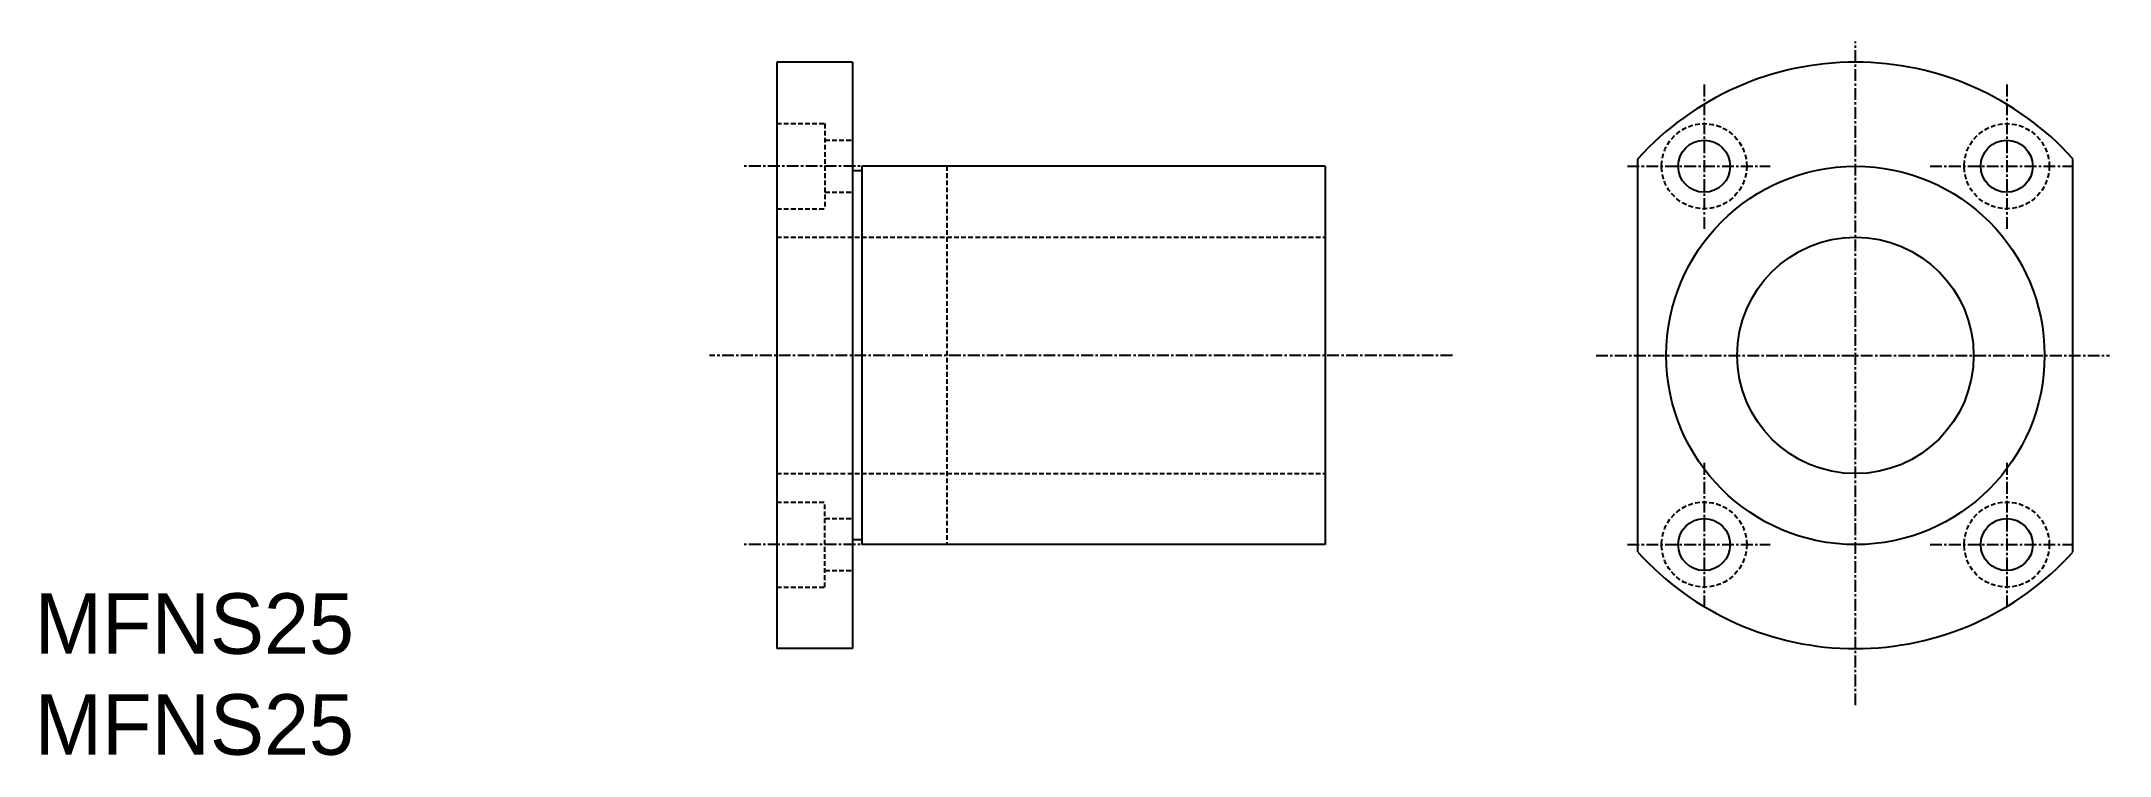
# Model space of a CAD drawing. Extents: x 11 to 229, y 10 to 85.
import ezdxf

# ---------------------------------------------------------------- set-up
doc = ezdxf.new("R2010")
doc.units = 0
doc.linetypes.add('CENTER', pattern=[2, 1.25, -0.25, 0.25, -0.25])
doc.linetypes.add('DASHED', pattern=[0.75, 0.5, -0.25])
doc.layers.get('0').update_dxf_attribs({"linetype": 'CONTINUOUS'})
doc.layers.add('CENTER', color=1, linetype='CENTER')

msp = doc.modelspace()

# ---------------------------------------------------------------- linework, layer by layer
at = {"color": 7, "linetype": 'CONTINUOUS'}
for p, q in [((88.48, 83.22), (88.48, 21.22)), ((96.48, 83.22), (88.48, 83.22)), ((96.48, 83.22), (96.48, 21.22)), ((97.48, 72.22), (97.48, 32.22)), ((146.48, 72.22), (97.48, 72.22)), ((146.48, 72.22), (146.48, 32.22)), ((179.56, 31.44), (179.56, 73.01)), ((225.56, 31.44), (225.56, 73.01)), ((97.48, 71.72), (96.48, 71.72)), ((97.48, 32.72), (96.48, 32.72)), ((146.48, 32.22), (97.48, 32.22)), ((96.48, 21.22), (88.48, 21.22))]:
    msp.add_line(p, q, dxfattribs=at)
at = {"color": 3, "linetype": 'DASHED'}
for p, q in [((88.48, 76.72), (93.58, 76.72)), ((93.58, 76.72), (93.58, 67.72)), ((93.58, 74.97), (96.48, 74.97)), ((106.48, 72.22), (106.48, 32.22)), ((93.58, 69.47), (96.48, 69.47)), ((88.48, 67.72), (93.58, 67.72)), ((88.48, 64.72), (146.48, 64.72)), ((88.48, 39.72), (146.48, 39.72)), ((88.48, 36.72), (93.58, 36.72)), ((93.58, 27.72), (93.58, 36.72)), ((93.58, 34.97), (96.48, 34.97)), ((93.58, 29.47), (96.48, 29.47)), ((88.48, 27.72), (93.58, 27.72))]:
    msp.add_line(p, q, dxfattribs=at)
for centre in [(186.56, 72.22), (218.56, 72.22), (186.56, 32.22), (218.56, 32.22)]:
    msp.add_circle(centre, 4.5, dxfattribs=at)
at = {"color": 7, "linetype": 'CONTINUOUS'}
for centre, radius in [((186.56, 72.22), 2.75), ((218.56, 72.22), 2.75), ((202.56, 52.22), 20), ((202.56, 52.22), 12.5), ((186.56, 32.22), 2.75), ((218.56, 32.22), 2.75)]:
    msp.add_circle(centre, radius, dxfattribs=at)
for start, end in [(42.1034, 137.8966), (222.1034, 317.8966)]:
    msp.add_arc((202.56, 52.22), 31, start, end, dxfattribs=at)
at = {"layer": 'CENTER', "color": 1, "linetype": 'CENTER'}
for p, q in [((202.56, 15.23), (202.56, 85.42)), ((186.56, 80.85), (186.56, 65.38)), ((218.56, 80.85), (218.56, 65.38)), ((98.79, 72.22), (84.82, 72.22)), ((178.45, 72.22), (193.54, 72.22)), ((210.45, 72.22), (225.54, 72.22)), ((159.94, 52.22), (81.35, 52.22)), ((175.13, 52.22), (229.44, 52.22)), ((186.56, 40.85), (186.56, 25.38)), ((218.56, 40.85), (218.56, 25.38)), ((98.79, 32.22), (84.82, 32.22)), ((178.45, 32.22), (193.54, 32.22)), ((210.45, 32.22), (225.54, 32.22))]:
    msp.add_line(p, q, dxfattribs=at)

# ---------------------------------------------------------------- texts
at = {"color": 7, "linetype": 'CONTINUOUS'}
for p in [(10, 20.67), (10, 10)]:
    msp.add_text('MFNS25', height=6.4, dxfattribs=at).set_placement(p)

doc.saveas('drawing.dxf')
